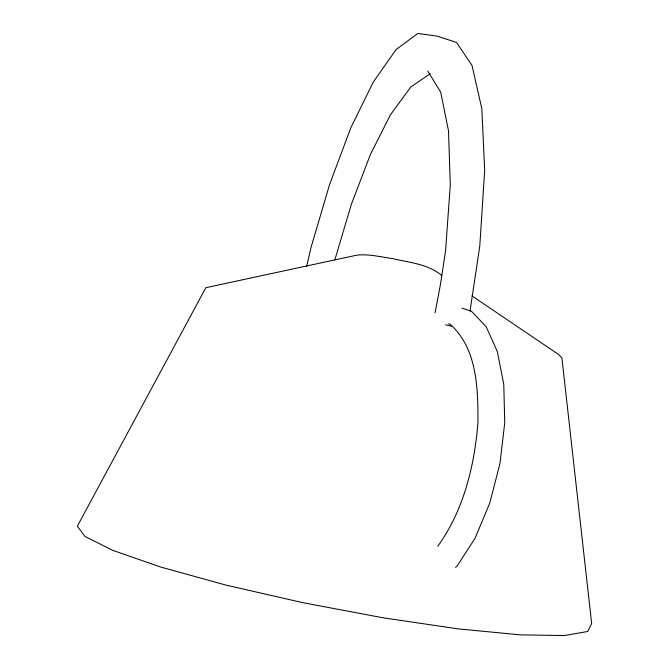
<?xml version="1.0" encoding="UTF-8"?>
<svg xmlns="http://www.w3.org/2000/svg" width="669" height="669" viewBox="0 0 669 669"><rect width="100%" height="100%" fill="white"/><g stroke="black" fill="none" stroke-linecap="round" stroke-linejoin="round"><path stroke-width="1" d="M470.014 311.16L479.773 246.117L484.665 170.361L481.839 108.746L472.021 65.453L456.501 42.415L436.999 36.109L417.807 33.45L396.056 49.606L373.252 82.111L350.732 128.038L329.658 184.251L310.993 247.58L306.619 266.655M435.042 312.799L440.302 285.27L445.529 251.209L450.296 184.928L448.498 130.639L440.654 92.054L427.759 71.039M334.834 259.873L351.468 204.012L370.325 154.673L390.479 114.733L410.858 86.92L430.242 73.732M437.735 546.314C463.609 510.422 474.43 466.142 477.959 422.624C478.009 388.806 477.39 348.766 450.27 324.373L448.539 323.754M455.564 567.454L457.061 566.058L474.957 538.453L489.708 503.331L499.944 463.6L504.744 422.749L503.774 384.349L497.318 351.543L486.154 326.706L471.428 311.244L461.978 308.133M445.646 324.858L451.533 326.196M441.766 275.486C428.035 263.954 409.411 262.599 392.636 258.635C380.853 256.963 368.878 253.835 356.928 255.14L205.843 287.695L77.336 526.219L84.988 536.438L112.685 550.311L160.552 566.994L225.896 585.082L302.94 602.702L383.479 617.872L458.574 628.919L520.507 634.864L564.21 635.55L587.725 631.477L591.664 623.567L561.885 357.756L558.18 354.219L471.954 295.899"/></g></svg>
